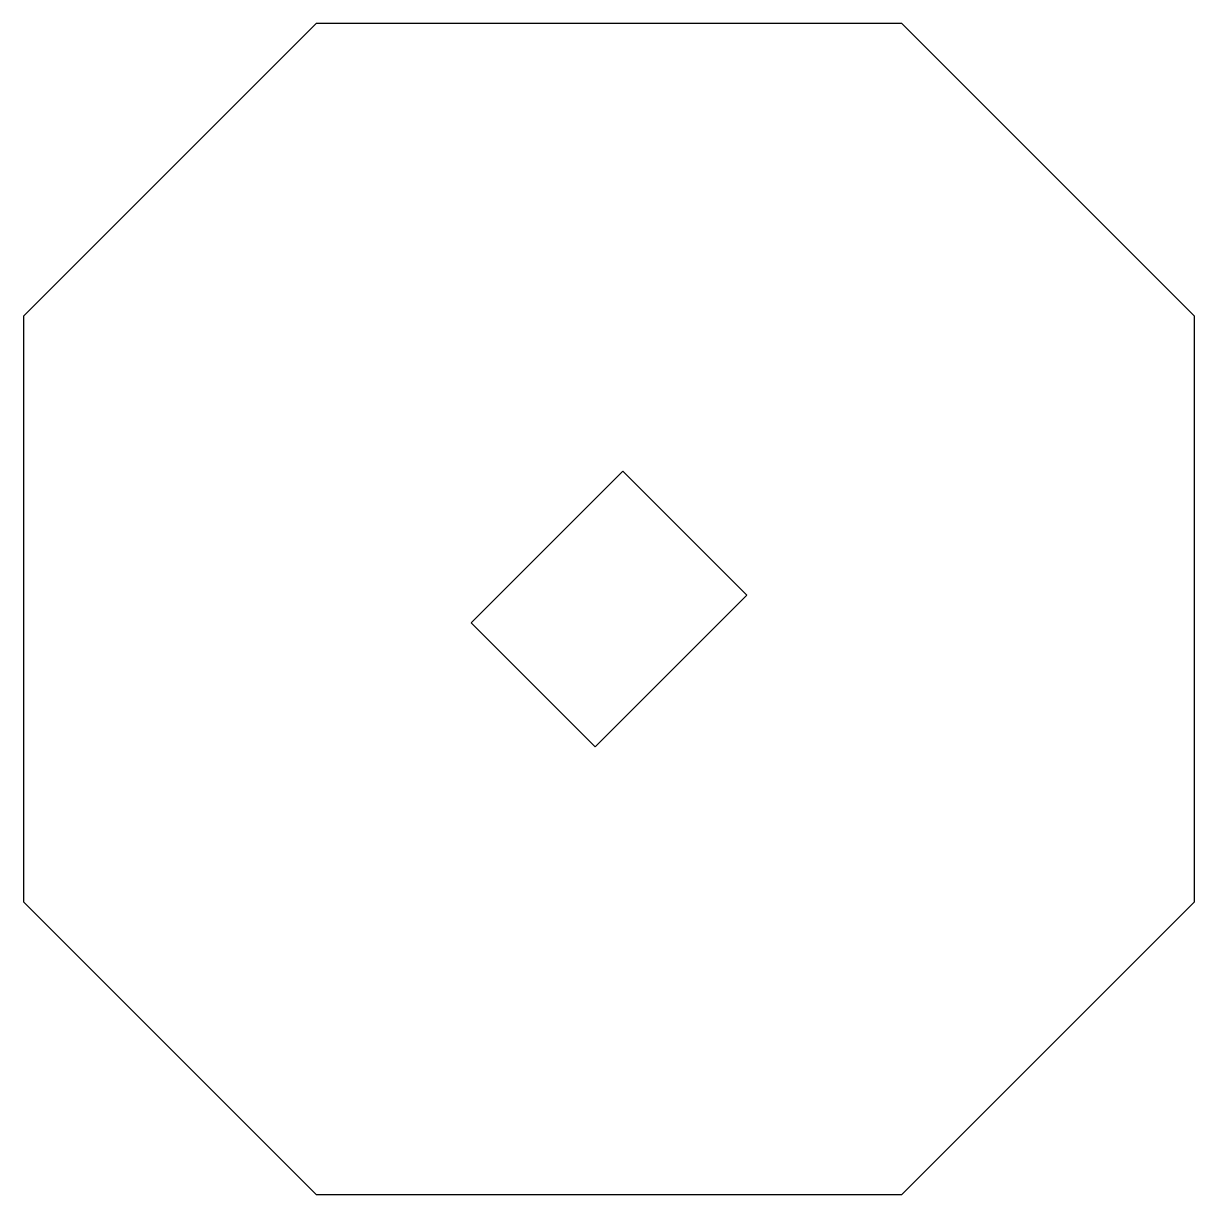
# Model space of a CAD drawing. Header units: millimetres. Extents: x -77.9 to -57.9, y -64.9 to -44.9.
import ezdxf

# ---------------------------------------------------------------- set-up
doc = ezdxf.new("R2010")
doc.units = ezdxf.units.MM
doc.layers.get('0').update_dxf_attribs({"linetype": 'CONTINUOUS'})

msp = doc.modelspace()

# ---------------------------------------------------------------- linework, layer by layer
for points in [[(-62.946, -44.946), (-72.946, -44.946), (-77.946, -49.946), (-77.946, -59.946), (-72.946, -64.946), (-62.946, -64.946), (-57.946, -59.946), (-57.946, -49.946)], [(-65.59, -54.711), (-68.18, -57.301), (-70.301, -55.18), (-67.711, -52.59)]]:
    msp.add_lwpolyline(points, close=True)

doc.saveas('drawing.dxf')
